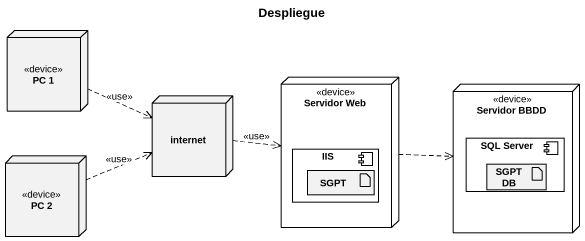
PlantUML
@startuml
title Despliegue
node "PC 1" as PC_1 <<device>>
node internet
node "Servidor Web" as Servidor_Web <<device>> {
  component IIS {
    artifact SGPT
  }
}
node "Servidor BBDD" as Servidor_BBDD <<device>> {
  component "SQL Server" as SQL_Server {
    artifact "SGPT DB" as SGPT_DB
  }
}
node "PC 2" as PC_2 <<device>>
PC_1 .right.> internet : <<use>>
internet .right.> Servidor_Web : <<use>>
Servidor_Web .right.> Servidor_BBDD
PC_2 .right.> internet : <<use>>
@enduml
